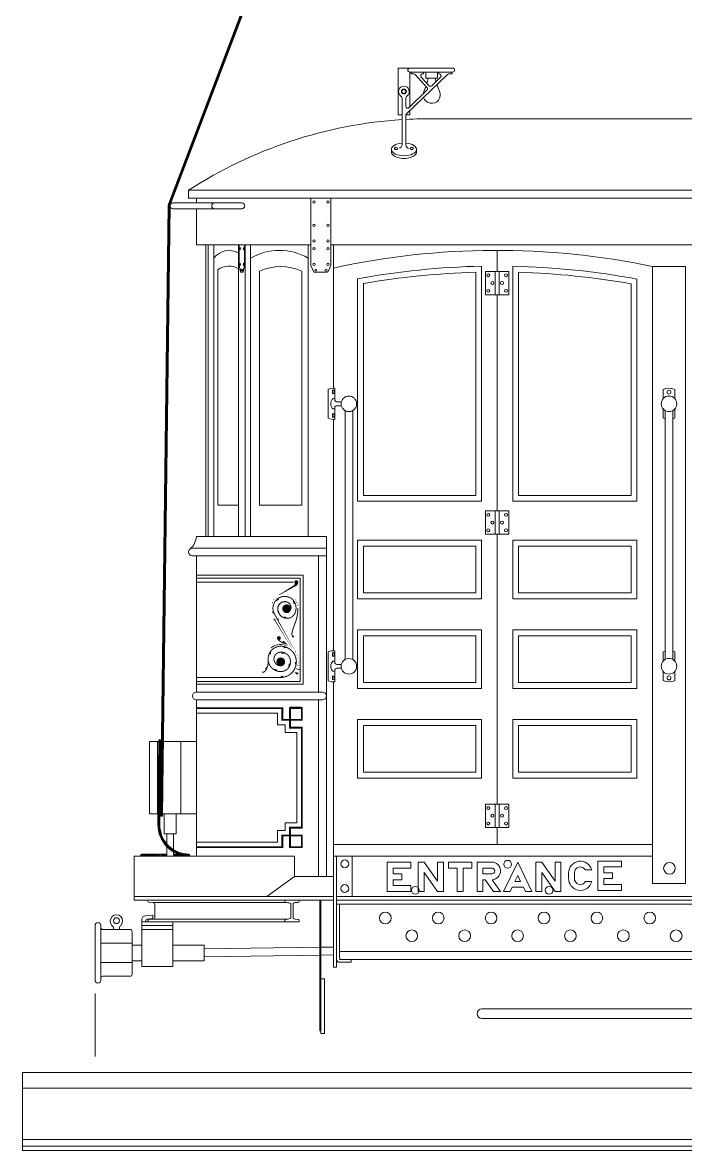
# Model space of a CAD drawing. Header units: inches. Extents: x 0 to 22, y 0 to 17.
# Drawn here: x 5.083 to 6.852, y 3.971 to 6.979 of the extents above; entities that cross this region are included whole.
import ezdxf

# ---------------------------------------------------------------- set-up
doc = ezdxf.new("R2010")
doc.units = ezdxf.units.IN
doc.header["$LTSCALE"] = 100
doc.header["$MEASUREMENT"] = 0
doc.linetypes.add('ACAD_ISO03W100', pattern=[30, 12, -18])
for name, color, linetype, lineweight in [('CAREND0', 7, 'Continuous', 0), ('CARENDBUMPER', 7, 'Continuous', 0), ('DRAWBAR', 7, 'Continuous', 0), ('FENDER', 7, 'Continuous', 0), ('FENDERELEASE', 7, 'Continuous', 0), ('HANDRAIL', 7, 'Continuous', 0), ('HEADLIGHT', 7, 'Continuous', 0), ('LETTERING', 7, 'Continuous', 0), ('RAIL', 7, 'Continuous', 0), ('REARDOOR', 7, 'Continuous', 0), ('REARDOORSTEP', 7, 'Continuous', 0), ('ROOFSIGN', 7, 'Continuous', 0), ('ROPEGUARD', 7, 'Continuous', 0), ('SCALE', 7, 'Continuous', 0), ('SCROLL', 7, 'Continuous', 0), ('STRIPING', 7, 'Continuous', 0), ('TROLLEYPOLEROPE', 7, 'Continuous', 0), ('VESTIBULEDECK', 7, 'Continuous', 0), ('VESTIBULEFACIA', 7, 'Continuous', 0), ('VESTIBULEFRAME', 7, 'Continuous', 0), ('VESTIBULEROOF', 7, 'Continuous', 0)]:
    doc.layers.add(name, color=color, linetype=linetype, lineweight=lineweight)

msp = doc.modelspace()

# ---------------------------------------------------------------- linework, layer by layer
at = {"layer": 'CAREND0', "color": 7, "linetype": 'Continuous'}
for p, q in [((5.85292, 6.5111), (5.85292, 6.33126)), ((5.90614, 6.5111), (5.90614, 6.33133)), ((5.57239, 6.3863), (5.57239, 5.60877)), ((5.57847, 6.3863), (5.57847, 5.60877)), ((5.59393, 6.3863), (5.59393, 5.60877)), ((5.65985, 6.3863), (5.65985, 5.60877)), ((5.66128, 6.38634), (5.66128, 6.33131)), ((5.67593, 6.38634), (5.67593, 6.33133)), ((5.67742, 6.3863), (5.67742, 5.60877)), ((5.69183, 6.3863), (5.69183, 5.60877)), ((5.8456, 6.3863), (5.8456, 5.60877)), ((5.9134, 6.00405), (5.9134, 6.3863)), ((5.60467, 6.31982), (5.60467, 5.69197)), ((5.66128, 6.33131), (5.66499, 6.31349)), ((5.67593, 6.33133), (5.67222, 6.31349)), ((5.85292, 6.33126), (5.86079, 6.31339)), ((5.90614, 6.33133), (5.89842, 6.31339)), ((5.67222, 6.31349), (5.66499, 6.31349)), ((5.71551, 6.3158), (5.71551, 5.69197)), ((5.82872, 6.31582), (5.82872, 5.69197)), ((5.89596, 6.31349), (5.86072, 6.31349)), ((5.9134, 5.30375), (5.9134, 5.9207)), ((5.65985, 5.69197), (5.60467, 5.69197)), ((5.82872, 5.69197), (5.71551, 5.69197)), ((5.894, 5.60877), (5.5471, 5.60877)), ((5.894, 4.7018), (5.894, 5.60877)), ((5.894, 5.57757), (5.5367, 5.57757)), ((5.894, 5.55677), (5.5367, 5.55677)), ((5.5471, 5.19337), (5.5471, 5.55677)), ((5.8732, 5.19337), (5.8732, 5.55677)), ((5.9134, 4.7872), (5.9134, 5.2204)), ((5.8836, 5.19337), (5.5471, 5.19337)), ((5.8836, 5.17257), (5.5471, 5.17257)), ((5.5471, 4.7559), (5.5471, 5.17257)), ((5.8732, 4.7018), (5.8732, 5.17257)), ((5.8094, 4.70179), (5.8094, 4.7559))]:
    msp.add_line(p, q, dxfattribs=at)
at = {"layer": 'CAREND0'}
for p, q in [((5.45362, 4.7559), (5.40107, 4.7559)), ((5.9134, 4.7018), (5.8094, 4.7018))]:
    msp.add_line(p, q, dxfattribs=at)
at = {"layer": 'CAREND0', "color": 7, "linetype": 'Continuous'}
for centre in [(5.86079, 6.50074), (5.89842, 6.50074), (5.86079, 6.43834), (5.89842, 6.43834), (5.86079, 6.39674), (5.86079, 6.37594), (5.89842, 6.39674), (5.89842, 6.37594), (5.86079, 6.33434), (5.86599, 6.31874), (5.89322, 6.31874), (5.89842, 6.33434)]:
    msp.add_circle(centre, 0.003, dxfattribs=at)
for centre, radius, start, end in [((5.6344, 6.32129), 0.04994, 59.35137, 144.03178), ((5.7688, 6.21985), 0.15182, 59.71041, 120.46773), ((5.6344, 6.27969), 0.04994, 59.35137, 126.53046), ((5.77215, 6.19276), 0.13545, 65.31167, 114.71565), ((5.5367, 5.56717), 0.0104, 90, 270), ((5.5471, 5.18297), 0.0104, 90, 270), ((5.8836, 5.18297), 0.0104, -90, 90)]:
    msp.add_arc(centre, radius, start, end, dxfattribs=at)
at = {"layer": 'CAREND0', "linetype": 'Continuous'}
msp.add_arc((5.50217, 5.6104), 0.04495, -50.63654, -2.03406, dxfattribs=at)
at = {"layer": 'CAREND0', "color": 7, "linetype": 'Continuous'}
for centre in [(5.66341, 6.37586), (5.67355, 6.37586), (5.66341, 6.33426), (5.66615, 6.31881), (5.67085, 6.31881), (5.67355, 6.33426)]:
    msp.add_ellipse(centre, major_axis=(0, -0.00311), ratio=0.4623873, dxfattribs=at)
at = {"layer": 'CARENDBUMPER', "color": 7, "linetype": 'Continuous'}
for p, q in [((5.3807, 4.64846), (5.3807, 4.7559)), ((5.8094, 4.70179), (5.8094, 4.7559))]:
    msp.add_line(p, q, dxfattribs=at)
at = {"layer": 'CARENDBUMPER'}
for p, q in [((5.8094, 4.7559), (5.3807, 4.7559)), ((5.73475, 4.64846), (5.3807, 4.64846))]:
    msp.add_line(p, q, dxfattribs=at)
at = {"layer": 'CARENDBUMPER', "linetype": 'Continuous'}
msp.add_line((5.8094, 4.70179), (5.73475, 4.64846), dxfattribs=at)
at = {"layer": 'DRAWBAR', "color": 7, "linetype": 'Continuous'}
for p, q in [((5.41698, 4.63806), (5.41698, 4.6374)), ((5.78352, 4.63813), (5.78352, 4.63482)), ((5.82137, 4.63813), (5.82137, 4.63482)), ((5.4366, 4.6264), (5.4366, 4.59256)), ((5.79912, 4.62902), (5.79912, 4.59028)), ((5.80577, 4.62902), (5.80577, 4.59028)), ((5.4015, 4.58639), (5.4015, 4.46126)), ((5.4119, 4.58282), (5.4119, 4.58086)), ((5.41698, 4.58156), (5.41698, 4.58086)), ((5.43072, 4.59804), (5.4313, 4.58895)), ((5.78872, 4.58768), (5.43321, 4.58768)), ((5.4847, 4.58086), (5.4847, 4.46126)), ((5.78352, 4.58448), (5.78352, 4.58086)), ((5.78612, 4.58708), (5.78872, 4.58768)), ((5.81877, 4.58708), (5.81097, 4.58768)), ((5.82137, 4.58448), (5.82137, 4.58086)), ((5.2767, 4.57046), (5.2767, 4.42486)), ((5.2923, 4.57046), (5.2923, 4.56526)), ((5.2923, 4.56526), (5.2923, 4.43006)), ((5.3261, 4.56267), (5.3261, 4.56006)), ((5.3417, 4.56279), (5.3417, 4.56006)), ((5.3755, 4.55486), (5.3755, 4.44046)), ((5.5679, 4.51846), (5.5679, 4.47686)), ((5.2923, 4.43006), (5.2923, 4.42486))]:
    msp.add_line(p, q, dxfattribs=at)
at = {"layer": 'DRAWBAR'}
for p, q in [((5.4314, 4.6316), (5.42218, 4.6322)), ((5.78872, 4.63162), (5.43106, 4.63162)), ((5.78612, 4.63222), (5.78872, 4.63162)), ((5.81877, 4.63222), (5.81097, 4.63162)), ((5.82137, 4.58086), (5.4015, 4.58086)), ((5.43072, 4.59804), (5.41123, 4.59677)), ((5.43138, 4.58896), (5.41676, 4.58801)), ((5.4314, 4.58736), (5.42218, 4.58676)), ((5.3703, 4.56006), (5.2975, 4.56006)), ((5.4847, 4.57046), (5.4015, 4.57046)), ((5.4847, 4.56006), (5.4015, 4.56006)), ((5.3755, 4.52366), (5.2923, 4.52366)), ((5.4015, 4.51846), (5.3755, 4.51846)), ((5.5679, 4.51846), (5.4847, 4.51846)), ((5.912, 4.51326), (5.87886, 4.51277)), ((5.87626, 4.51273), (5.5679, 4.50806)), ((5.87626, 4.49193), (5.5679, 4.48726)), ((5.912, 4.49246), (5.87886, 4.49197)), ((5.3755, 4.47166), (5.2923, 4.47166)), ((5.4015, 4.47686), (5.3755, 4.47686)), ((5.4847, 4.46126), (5.4015, 4.46126)), ((5.5679, 4.47686), (5.4847, 4.47686)), ((5.3703, 4.43526), (5.2975, 4.43526))]:
    msp.add_line(p, q, dxfattribs=at)
at = {"layer": 'DRAWBAR', "color": 7, "linetype": 'Continuous'}
msp.add_circle((5.33382, 4.58353), 0.0078, dxfattribs=at)
for centre, radius, start, end in [((5.42218, 4.6374), 0.0052, 180, 270), ((5.78612, 4.63482), 0.0026, 180, 270), ((5.81877, 4.63482), 0.0026, -90, 0), ((5.4314, 4.6264), 0.0052, 0, 90), ((5.78943, 4.61239), 0.01924, 59.7915, 92.13601), ((5.81068, 4.6257), 0.00593, 87.20509, 145.92501), ((5.2845, 4.57046), 0.0078, 0, 180), ((5.33384, 4.58254), 0.01659, -43.68878, 224.02906), ((5.4119, 4.58639), 0.0104, 93.72166, 180), ((5.4171, 4.58282), 0.0052, 93.72166, 180), ((5.42218, 4.58156), 0.0052, 90, 180), ((5.4314, 4.59256), 0.0052, -90, 0), ((5.78612, 4.58448), 0.0026, 90, 180), ((5.78943, 4.60692), 0.01924, -92.13601, -59.7915), ((5.81068, 4.59361), 0.00593, -145.92501, -87.20509), ((5.81877, 4.58448), 0.0026, 0, 90), ((5.2975, 4.56526), 0.0052, 180, 270), ((5.3157, 4.56267), 0.0104, 0, 53.34719), ((5.3521, 4.56279), 0.0104, 127.0876, 180), ((5.3703, 4.55486), 0.0052, 0, 90), ((5.2845, 4.42486), 0.0078, 180, 360), ((5.2975, 4.43006), 0.0052, 90, 180), ((5.3703, 4.44046), 0.0052, -90, 0)]:
    msp.add_arc(centre, radius, start, end, dxfattribs=at)
at = {"layer": 'FENDER'}
for p, q in [((7.31427, 4.3487), (6.3093, 4.3487)), ((7.0206, 4.3487), (6.3093, 4.3487)), ((7.0258, 4.3227), (6.3093, 4.3227))]:
    msp.add_line(p, q, dxfattribs=at)
msp.add_arc((6.3093, 4.3357), 0.013, 90, 270, dxfattribs=at)
at = {"layer": 'FENDERELEASE', "color": 7, "linetype": 'Continuous'}
for p, q in [((5.87626, 4.29003), (5.87626, 4.63806)), ((5.87886, 4.28265), (5.87886, 4.63806)), ((5.87886, 4.42182), (5.87886, 4.42481)), ((5.88926, 4.28265), (5.88926, 4.42825)), ((5.87886, 4.29003), (5.87626, 4.29003))]:
    msp.add_line(p, q, dxfattribs=at)
at = {"layer": 'FENDERELEASE'}
for p, q in [((5.88926, 4.42825), (5.87886, 4.42825)), ((5.88926, 4.28265), (5.87886, 4.28265))]:
    msp.add_line(p, q, dxfattribs=at)
at = {"layer": 'HANDRAIL', "color": 7, "linetype": 'Continuous'}
for p, q in [((5.89849, 6.00106), (5.89849, 5.92369)), ((5.91663, 6.00397), (5.91663, 5.97278)), ((6.7928, 5.97595), (6.7928, 6.00083)), ((6.824, 5.97618), (6.824, 6.00091)), ((5.91663, 5.95198), (5.91663, 5.92078)), ((5.9438, 5.28007), (5.9438, 5.94423)), ((5.9646, 5.27995), (5.9646, 5.94435)), ((6.7928, 5.92378), (6.7928, 5.94867)), ((6.798, 5.28046), (6.798, 5.94435)), ((6.8188, 5.28018), (6.8188, 5.94423)), ((6.824, 5.9237), (6.824, 5.94843)), ((5.89849, 5.30076), (5.89849, 5.22339)), ((5.91663, 5.30367), (5.91663, 5.27248)), ((6.7928, 5.30085), (6.7928, 5.27597)), ((6.824, 5.30093), (6.824, 5.2762)), ((5.91663, 5.25168), (5.91663, 5.22048)), ((6.7928, 5.24869), (6.7928, 5.22381)), ((6.824, 5.24845), (6.824, 5.22372))]:
    msp.add_line(p, q, dxfattribs=at)
at = {"layer": 'HANDRAIL', "linetype": 'Continuous'}
for p, q in [((5.93398, 5.96758), (5.92183, 5.96758)), ((5.93394, 5.95718), (5.92183, 5.95718)), ((5.93398, 5.26728), (5.92183, 5.26728)), ((5.93394, 5.25688), (5.92183, 5.25688))]:
    msp.add_line(p, q, dxfattribs=at)
for centre, radius in [((6.80843, 5.99347), 0.0052), ((5.9541, 5.96229), 0.0208), ((6.8085, 5.96231), 0.0208), ((5.9541, 5.26199), 0.0208), ((6.8085, 5.26233), 0.0208), ((6.80843, 5.23117), 0.0052)]:
    msp.add_circle(centre, radius, dxfattribs=at)
for centre, radius, start, end in [((5.91399, 5.96246), 0.0416, 86.3506, 111.87146), ((6.8085, 5.96231), 0.0416, 68.12854, 112.17733), ((5.92183, 5.97278), 0.0052, 180, 270), ((5.92183, 5.95198), 0.0052, 90, 180), ((5.91399, 5.96229), 0.0416, -111.87146, -86.3506), ((6.8085, 5.96231), 0.0416, -112.17733, -104.62398), ((6.8085, 5.96231), 0.0416, -75.66886, -68.12854), ((5.91399, 5.26216), 0.0416, 86.3506, 111.87146), ((6.8085, 5.26233), 0.0416, 104.62398, 112.17733), ((6.8085, 5.26233), 0.0416, 68.12854, 75.66886), ((5.92183, 5.27248), 0.0052, 180, 270), ((5.92183, 5.25168), 0.0052, 90, 180), ((5.91399, 5.26199), 0.0416, -111.87146, -86.3506), ((6.8085, 5.26233), 0.0416, -112.17733, -68.12854)]:
    msp.add_arc(centre, radius, start, end, dxfattribs=at)
for centre in [(5.91262, 5.99409), (5.91262, 5.93126), (5.91262, 5.29379), (5.91262, 5.23096)]:
    msp.add_ellipse(centre, major_axis=(0, -0.00534), ratio=0.4819255, dxfattribs=at)
for centre in [(5.91399, 5.96246), (5.91399, 5.26216)]:
    msp.add_ellipse(centre, major_axis=(0, -0.01391), ratio=0.5893481, start_param=2.8127122, end_param=6.6120657, dxfattribs=at)
at = {"layer": 'HEADLIGHT', "color": 7, "linetype": 'Continuous'}
for p, q in [((5.4223, 4.86819), (5.4223, 5.06139)), ((5.44727, 5.06139), (5.4223, 5.06139)), ((5.4431, 4.86819), (5.4431, 5.06139)), ((5.45417, 5.06139), (5.45247, 5.06139)), ((5.5471, 5.06139), (5.45937, 5.06139)), ((5.5055, 4.86819), (5.5055, 5.06139)), ((5.44491, 4.86819), (5.4223, 4.86819)), ((5.45181, 4.86819), (5.45011, 4.86819)), ((5.5471, 4.86819), (5.45701, 4.86819)), ((5.46157, 4.86819), (5.46157, 4.8152)), ((5.49277, 4.86819), (5.49277, 4.8152)), ((5.49277, 4.8152), (5.46157, 4.8152)), ((5.46817, 4.8152), (5.46817, 4.78877)), ((5.48617, 4.8152), (5.48617, 4.77311)), ((5.46817, 4.78104), (5.46817, 4.75589)), ((5.48617, 4.76704), (5.48617, 4.75589))]:
    msp.add_line(p, q, dxfattribs=at)
at = {"layer": 'LETTERING', "linetype": 'Continuous'}
for p, q in [((6.05673, 4.73965), (6.05673, 4.66165)), ((6.07233, 4.72405), (6.07233, 4.70845)), ((6.11913, 4.73965), (6.11913, 4.72405)), ((6.13949, 4.73965), (6.13949, 4.66165)), ((6.15509, 4.73965), (6.19068, 4.68882)), ((6.19068, 4.73965), (6.19068, 4.68882)), ((6.20628, 4.73965), (6.20628, 4.66165)), ((6.22045, 4.73965), (6.22045, 4.72405)), ((6.24343, 4.72405), (6.24343, 4.66165)), ((6.25903, 4.72405), (6.25903, 4.66165)), ((6.28205, 4.73965), (6.28205, 4.72405)), ((6.29646, 4.73965), (6.29646, 4.66165)), ((6.31206, 4.72405), (6.31206, 4.70845)), ((6.40478, 4.73967), (6.36702, 4.66165)), ((6.40478, 4.73967), (6.44256, 4.66165)), ((6.45317, 4.73965), (6.45317, 4.66165)), ((6.46877, 4.73965), (6.50436, 4.68882)), ((6.50436, 4.73965), (6.50436, 4.68882)), ((6.51996, 4.73965), (6.51996, 4.66165)), ((6.61893, 4.74244), (6.61893, 4.66444)), ((6.63453, 4.72684), (6.63453, 4.71124)), ((6.68133, 4.74244), (6.68133, 4.72684)), ((6.09573, 4.70845), (6.09573, 4.69285)), ((6.15509, 4.71246), (6.19066, 4.66165)), ((6.15509, 4.71246), (6.15509, 4.66165)), ((6.40478, 4.70387), (6.39723, 4.68827)), ((6.40478, 4.70386), (6.41234, 4.68827)), ((6.46877, 4.71246), (6.50434, 4.66165)), ((6.46877, 4.71246), (6.46877, 4.66165)), ((6.54047, 4.711), (6.5405, 4.69718)), ((6.55607, 4.71103), (6.5561, 4.69683)), ((6.63453, 4.69564), (6.63453, 4.68004)), ((6.65793, 4.71124), (6.65793, 4.69564)), ((6.07233, 4.69285), (6.07233, 4.67725)), ((6.11913, 4.67725), (6.11913, 4.66165)), ((6.31206, 4.69285), (6.31206, 4.66165)), ((6.31796, 4.69285), (6.33981, 4.66165)), ((6.33697, 4.6929), (6.35885, 4.66165)), ((6.38968, 4.67267), (6.38435, 4.66165)), ((6.41989, 4.67267), (6.42523, 4.66165)), ((6.68133, 4.68004), (6.68133, 4.66444))]:
    msp.add_line(p, q, dxfattribs=at)
at = {"layer": 'LETTERING'}
for p, q in [((6.05673, 4.73965), (6.11913, 4.73965)), ((6.07233, 4.72405), (6.11913, 4.72405)), ((6.13949, 4.73965), (6.15509, 4.73965)), ((6.13949, 4.73965), (6.15509, 4.73965)), ((6.19068, 4.73965), (6.20628, 4.73965)), ((6.22045, 4.73965), (6.28205, 4.73965)), ((6.22045, 4.72405), (6.24343, 4.72405)), ((6.25903, 4.72405), (6.28205, 4.72405)), ((6.29646, 4.73965), (6.33546, 4.73965)), ((6.31206, 4.72405), (6.33546, 4.72405)), ((6.45317, 4.73965), (6.46877, 4.73965)), ((6.45317, 4.73965), (6.46877, 4.73965)), ((6.50436, 4.73965), (6.51996, 4.73965)), ((6.61893, 4.74244), (6.68133, 4.74244)), ((6.63453, 4.72684), (6.68133, 4.72684)), ((6.07233, 4.70845), (6.09573, 4.70845)), ((6.31206, 4.70845), (6.33546, 4.70845)), ((6.58556, 4.71904), (6.60231, 4.71904)), ((6.63453, 4.71124), (6.65793, 4.71124)), ((6.63453, 4.69564), (6.65793, 4.69564)), ((6.07233, 4.69285), (6.09573, 4.69285)), ((6.07233, 4.67725), (6.11913, 4.67725)), ((6.31206, 4.69285), (6.31796, 4.69285)), ((6.38968, 4.67267), (6.41989, 4.67267)), ((6.39723, 4.68827), (6.41234, 4.68827)), ((6.58556, 4.68787), (6.60231, 4.68787)), ((6.61893, 4.66444), (6.68133, 4.66444)), ((6.63453, 4.68004), (6.68133, 4.68004)), ((6.05673, 4.66165), (6.11913, 4.66165)), ((6.13949, 4.66165), (6.15515, 4.66165)), ((6.19066, 4.66165), (6.20628, 4.66165)), ((6.24343, 4.66165), (6.25903, 4.66165)), ((6.29646, 4.66165), (6.31206, 4.66165)), ((6.33981, 4.66165), (6.35886, 4.66165)), ((6.36702, 4.66165), (6.38435, 4.66165)), ((6.42523, 4.66165), (6.44256, 4.66165)), ((6.45317, 4.66165), (6.46883, 4.66165)), ((6.50434, 4.66165), (6.51996, 4.66165))]:
    msp.add_line(p, q, dxfattribs=at)
for radius, start in [(0.0234, -86.28523), (0.0078, -90)]:
    msp.add_arc((6.33546, 4.71625), radius, start, 90, dxfattribs=at)
at = {"layer": 'LETTERING', "linetype": 'Continuous'}
for centre, radius, start, end in [((6.57192, 4.71099), 0.03144, 14.83841, 179.9826), ((6.57192, 4.71099), 0.01584, 30.54735, 179.9826), ((6.57192, 4.69592), 0.03144, 177.6988, 345.16141), ((6.57192, 4.69592), 0.01584, 176.71423, 329.45236)]:
    msp.add_arc(centre, radius, start, end, dxfattribs=at)
at = {"layer": 'RAIL'}
for p, q in [((5.08323, 4.1787), (16.91677, 4.17866)), ((5.08323, 4.1371), (16.91677, 4.13706)), ((5.08323, 4), (16.91677, 3.99996)), ((5.08323, 3.9818), (16.91677, 3.98176)), ((5.08323, 3.9707), (16.91677, 3.97066))]:
    msp.add_line(p, q, dxfattribs=at)
at = {"layer": 'RAIL', "color": 7, "linetype": 'ACAD_ISO03W100'}
msp.add_line((5.08323, 4.1787), (5.08323, 3.97066), dxfattribs=at)
at = {"layer": 'REARDOOR', "color": 7, "linetype": 'Continuous'}
for p, q in [((6.3499, 6.31564), (6.3499, 6.37163)), ((5.9134, 6.00405), (5.9134, 6.32444)), ((6.3084, 5.70235), (6.3084, 6.32954)), ((6.3915, 5.70235), (6.3915, 6.32946)), ((6.7643, 4.68236), (6.7643, 6.32852)), ((6.7643, 6.32852), (6.8524, 6.32852)), ((6.8524, 4.68236), (6.8524, 6.32852)), ((5.9772, 5.70235), (5.9772, 6.29574)), ((6.2928, 5.71795), (6.2928, 6.31346)), ((6.3187, 6.31564), (6.3811, 6.31564)), ((6.3187, 6.31564), (6.3187, 6.25324)), ((6.3447, 6.31564), (6.3447, 6.25324)), ((6.3551, 6.31564), (6.3551, 6.25324)), ((6.3811, 6.31564), (6.3811, 6.25324)), ((6.4071, 5.71795), (6.4071, 6.31336)), ((6.7227, 5.70235), (6.7227, 6.29513)), ((5.9928, 5.71795), (5.9928, 6.28301)), ((6.7071, 5.71795), (6.7071, 6.28243)), ((6.3187, 6.25324), (6.3811, 6.25324)), ((6.3499, 5.67667), (6.3499, 6.25324)), ((5.9134, 5.30375), (5.9134, 5.9207)), ((6.3187, 5.67667), (6.3811, 5.67667)), ((6.3187, 5.67667), (6.3187, 5.61427)), ((6.3447, 5.67667), (6.3447, 5.61427)), ((6.3551, 5.67667), (6.3551, 5.61427)), ((6.3811, 5.67667), (6.3811, 5.61427)), ((5.9772, 5.44235), (5.9772, 5.59835)), ((6.3084, 5.44235), (6.3084, 5.59835)), ((6.3187, 5.61427), (6.3811, 5.61427)), ((6.3499, 4.89446), (6.3499, 5.61427)), ((6.3915, 5.44235), (6.3915, 5.59835)), ((6.7227, 5.44235), (6.7227, 5.59835)), ((5.9928, 5.45795), (5.9928, 5.58275)), ((6.2928, 5.45795), (6.2928, 5.58275)), ((6.4071, 5.45795), (6.4071, 5.58275)), ((6.7071, 5.45795), (6.7071, 5.58275)), ((5.9772, 5.20315), (5.9772, 5.35915)), ((6.3084, 5.20315), (6.3084, 5.35915)), ((6.3915, 5.20315), (6.3915, 5.35915)), ((6.7227, 5.20315), (6.7227, 5.35915)), ((5.9928, 5.21875), (5.9928, 5.34355)), ((6.2928, 5.21875), (6.2928, 5.34355)), ((6.4071, 5.21875), (6.4071, 5.34355)), ((6.7071, 5.21875), (6.7071, 5.34355)), ((5.9134, 4.7872), (5.9134, 5.2204)), ((5.9772, 4.96395), (5.9772, 5.11995)), ((6.3084, 4.96395), (6.3084, 5.11995)), ((6.3915, 4.96395), (6.3915, 5.11995)), ((6.7227, 4.96395), (6.7227, 5.11995)), ((5.9928, 4.97955), (5.9928, 5.10435)), ((6.2928, 4.97955), (6.2928, 5.10435)), ((6.4071, 4.97955), (6.4071, 5.10435)), ((6.7071, 4.97955), (6.7071, 5.10435)), ((6.3187, 4.89446), (6.3187, 4.83206)), ((6.3187, 4.89446), (6.3811, 4.89446)), ((6.3447, 4.89446), (6.3447, 4.83206)), ((6.3551, 4.89446), (6.3551, 4.83206)), ((6.3811, 4.89446), (6.3811, 4.83206)), ((6.3187, 4.83206), (6.3811, 4.83206)), ((6.3499, 4.7872), (6.3499, 4.83206))]:
    msp.add_line(p, q, dxfattribs=at)
at = {"layer": 'REARDOOR'}
for p, q in [((6.2928, 5.71795), (5.9928, 5.71795)), ((6.7071, 5.71795), (6.4071, 5.71795)), ((6.3084, 5.70235), (5.9772, 5.70235)), ((6.7227, 5.70235), (6.3915, 5.70235)), ((6.3084, 5.59835), (5.9772, 5.59835)), ((6.7227, 5.59835), (6.3915, 5.59835)), ((6.2928, 5.58275), (5.9928, 5.58275)), ((6.7071, 5.58275), (6.4071, 5.58275)), ((6.2928, 5.45795), (5.9928, 5.45795)), ((6.7071, 5.45795), (6.4071, 5.45795)), ((6.3084, 5.44235), (5.9772, 5.44235)), ((6.7227, 5.44235), (6.3915, 5.44235)), ((6.3084, 5.35915), (5.9772, 5.35915)), ((6.7227, 5.35915), (6.3915, 5.35915)), ((6.2928, 5.34355), (5.9928, 5.34355)), ((6.7071, 5.34355), (6.4071, 5.34355)), ((6.2928, 5.21875), (5.9928, 5.21875)), ((6.7071, 5.21875), (6.4071, 5.21875)), ((6.3084, 5.20315), (5.9772, 5.20315)), ((6.7227, 5.20315), (6.3915, 5.20315)), ((6.3084, 5.11995), (5.9772, 5.11995)), ((6.7227, 5.11995), (6.3915, 5.11995)), ((6.2928, 5.10435), (5.9928, 5.10435)), ((6.7071, 5.10435), (6.4071, 5.10435)), ((6.2928, 4.97955), (5.9928, 4.97955)), ((6.7071, 4.97955), (6.4071, 4.97955)), ((6.3084, 4.96395), (5.9772, 4.96395)), ((6.7227, 4.96395), (6.3915, 4.96395)), ((6.7643, 4.7872), (5.9134, 4.7872)), ((6.8524, 4.68236), (6.7643, 4.68236))]:
    msp.add_line(p, q, dxfattribs=at)
at = {"layer": 'REARDOOR', "color": 7, "linetype": 'Continuous'}
for centre in [(6.32623, 6.30513), (6.33717, 6.28457), (6.36286, 6.28457), (6.37355, 6.30513), (6.32623, 6.26375), (6.37355, 6.26375), (6.32623, 5.66616), (6.37355, 5.66616), (6.32623, 5.62477), (6.33717, 5.64559), (6.36286, 5.64559), (6.37355, 5.62477), (6.32623, 4.88395), (6.37355, 4.88395), (6.32623, 4.84256), (6.33717, 4.86338), (6.36286, 4.86338), (6.37355, 4.84256)]:
    msp.add_circle(centre, 0.0039, dxfattribs=at)
at = {"layer": 'REARDOOR', "linetype": 'Continuous'}
msp.add_circle((6.80975, 4.72322), 0.0156, dxfattribs=at)
at = {"layer": 'REARDOOR', "color": 7, "linetype": 'Continuous'}
for centre, radius, start, end in [((6.34835, 4.34385), 2.02778, 78.16312, 102.38588), ((6.35386, 4.24447), 2.08556, 91.24909, 100.405), ((6.34279, 4.24466), 2.08537, 79.5033, 88.66157), ((6.35687, 4.18932), 2.12511, 91.72776, 99.86455), ((6.33973, 4.18954), 2.12489, 80.0443, 88.18325)]:
    msp.add_arc(centre, radius, start, end, dxfattribs=at)
at = {"layer": 'REARDOORSTEP', "color": 7, "linetype": 'Continuous'}
for p, q in [((5.9134, 4.45955), (5.9134, 4.756)), ((5.9212, 4.45955), (5.9212, 4.7559)), ((5.9628, 4.64846), (5.9628, 4.756)), ((5.929, 4.48425), (5.929, 4.62766)), ((5.9602, 4.47255), (5.9602, 4.48035))]:
    msp.add_line(p, q, dxfattribs=at)
at = {"layer": 'REARDOORSTEP'}
for p, q in [((5.9628, 4.756), (5.9134, 4.756)), ((7.4322, 4.62766), (5.9212, 4.62766)), ((7.4244, 4.50115), (5.929, 4.50115)), ((5.9212, 4.45955), (5.9134, 4.45955)), ((7.4205, 4.48035), (5.929, 4.48035)), ((5.9602, 4.47255), (5.929, 4.47255))]:
    msp.add_line(p, q, dxfattribs=at)
at = {"layer": 'REARDOORSTEP', "linetype": 'Continuous'}
for centre, radius in [((5.94324, 4.73509), 0.0104), ((5.94324, 4.66929), 0.0104), ((6.05155, 4.59066), 0.0156), ((6.19267, 4.59066), 0.0156), ((6.33379, 4.59066), 0.0156), ((6.47491, 4.59066), 0.0156), ((6.61603, 4.59066), 0.0156), ((6.75707, 4.59066), 0.0156), ((6.12211, 4.54326), 0.0156), ((6.26323, 4.54326), 0.0156), ((6.40435, 4.54326), 0.0156), ((6.54547, 4.54326), 0.0156), ((6.68651, 4.54326), 0.0156), ((6.82763, 4.54326), 0.0156)]:
    msp.add_circle(centre, radius, dxfattribs=at)
at = {"layer": 'REARDOORSTEP', "color": 7, "linetype": 'Continuous'}
for centre, radius in [((5.9329, 4.48425), 0.0039), ((5.929, 4.48035), 0.0078)]:
    msp.add_arc(centre, radius, 180, 270, dxfattribs=at)
at = {"layer": 'ROOFSIGN', "linetype": 'Continuous'}
for p, q in [((6.08546, 6.85769), (6.08546, 6.73289)), ((6.11666, 6.84729), (6.11666, 6.7542)), ((6.12047, 6.84729), (6.12047, 6.84209)), ((6.15328, 6.84729), (6.15328, 6.84209)), ((6.15962, 6.84729), (6.15962, 6.83057)), ((6.1646, 6.83057), (6.1646, 6.82687)), ((6.18562, 6.83057), (6.18562, 6.82687)), ((6.19082, 6.84729), (6.19082, 6.83057)), ((6.19465, 6.84729), (6.19465, 6.84209)), ((6.22937, 6.84729), (6.22937, 6.84209)), ((6.15945, 6.80916), (6.15434, 6.79525)), ((6.16332, 6.81969), (6.16237, 6.81711)), ((6.18907, 6.81376), (6.19563, 6.79592)), ((6.09606, 6.77612), (6.09606, 6.65408)), ((6.10606, 6.7762), (6.10606, 6.75588)), ((6.10606, 6.77345), (6.10606, 6.75588)), ((6.11666, 6.74373), (6.11666, 6.73289)), ((6.10606, 6.73185), (6.10606, 6.65362))]:
    msp.add_line(p, q, dxfattribs=at)
at = {"layer": 'ROOFSIGN'}
for p, q in [((6.08546, 6.85769), (6.11666, 6.85769)), ((6.1076, 6.73545), (6.2171, 6.8407)), ((6.11666, 6.85769), (6.23106, 6.85769)), ((6.11666, 6.84729), (6.23106, 6.84729)), ((6.12047, 6.84209), (6.12733, 6.84209)), ((6.16274, 6.80554), (6.13103, 6.84046)), ((6.16796, 6.81099), (6.14721, 6.83372)), ((6.15091, 6.84209), (6.15328, 6.84209)), ((6.15962, 6.83057), (6.19082, 6.83057)), ((6.17513, 6.81076), (6.19868, 6.8335)), ((6.19465, 6.84209), (6.19521, 6.84209)), ((6.22056, 6.84209), (6.22937, 6.84209)), ((6.11453, 6.75228), (6.16251, 6.79858)), ((6.08546, 6.73289), (6.09606, 6.73289)), ((6.10617, 6.73289), (6.11666, 6.73289))]:
    msp.add_line(p, q, dxfattribs=at)
at = {"layer": 'ROOFSIGN', "color": 7, "linetype": 'Continuous'}
for p, q in [((6.06771, 6.64188), (6.06771, 6.63348)), ((6.13484, 6.64129), (6.13484, 6.63359))]:
    msp.add_line(p, q, dxfattribs=at)
at = {"layer": 'ROOFSIGN', "linetype": 'Continuous'}
for centre, radius in [((6.10101, 6.79528), 0.0065), ((6.10107, 6.79531), 0.0052)]:
    msp.add_circle(centre, radius, dxfattribs=at)
at = {"layer": 'ROOFSIGN'}
for centre, radius, start, end in [((6.11666, 6.85249), 0.0052, 90, 270), ((6.12733, 6.83709), 0.005, 42.24497, 90), ((6.15091, 6.83709), 0.005, 90, 222.38431), ((6.19521, 6.83709), 0.005, -46.01623, 90), ((6.22056, 6.83709), 0.005, 90, 133.86508), ((6.23106, 6.85249), 0.0052, -90, 90), ((6.15904, 6.80218), 0.005, -46.01623, 42.24497), ((6.17166, 6.81436), 0.005, -137.61569, -46.01623)]:
    msp.add_arc(centre, radius, start, end, dxfattribs=at)
at = {"layer": 'ROOFSIGN', "linetype": 'Continuous'}
for centre, radius, start, end in [((6.10101, 6.79528), 0.0143, -51.73326, 232.03031), ((6.1438, 6.82687), 0.0208, -20.18674, 0), ((6.20642, 6.82687), 0.0208, 180, 194.80977), ((6.08606, 6.77612), 0.01, 0, 52.03031), ((6.11606, 6.7762), 0.01, 128.26674, 180), ((6.17513, 6.7864), 0.0226, 156.94639, 173.12185), ((6.17513, 6.7864), 0.0226, -162.58197, 24.90043), ((6.11106, 6.75588), 0.005, 180, 313.98377), ((6.11106, 6.73185), 0.005, 133.86508, 180), ((6.08606, 6.65378), 0.01, -82.96756, 0), ((6.11606, 6.65351), 0.01, 180, 262.96756)]:
    msp.add_arc(centre, radius, start, end, dxfattribs=at)
at = {"layer": 'ROOFSIGN', "color": 7, "linetype": 'Continuous'}
for centre in [(6.07971, 6.64274), (6.12221, 6.64274)]:
    msp.add_arc(centre, 0.00388, -8.766, 188.78247, dxfattribs=at)
at = {"layer": 'ROOFSIGN', "linetype": 'Continuous'}
for centre, major_axis, ratio, start_param, end_param in [((6.10126, 6.641), (0.03359, 0), 0.5, 1.7260695, 7.7104202), ((6.10127, 6.63368), (0.03356, 0), 0.5003608, 3.1237872, 6.2778584)]:
    msp.add_ellipse(centre, major_axis=major_axis, ratio=ratio, start_param=start_param, end_param=end_param, dxfattribs=at)
at = {"layer": 'ROOFSIGN', "color": 7, "linetype": 'Continuous'}
for centre in [(6.0797, 6.64288), (6.1222, 6.64288)]:
    msp.add_ellipse(centre, major_axis=(0.00401, 0), ratio=0.6195216, start_param=3.4377291, end_param=5.9875127, dxfattribs=at)
at = {"layer": 'ROPEGUARD'}
for p, q in [((5.66867, 6.4981), (5.4846, 6.4981)), ((5.66867, 6.4825), (5.4846, 6.4825))]:
    msp.add_line(p, q, dxfattribs=at)
for centre, start, end in [((5.4846, 6.4903), 90, 270), ((5.59586, 6.4903), 90, 270), ((5.66867, 6.4903), -90, 90)]:
    msp.add_arc(centre, 0.0078, start, end, dxfattribs=at)
at = {"layer": 'SCALE', "color": 7, "linetype": 'Continuous'}
msp.add_line((5.2767, 4.38894), (5.2767, 4.22145), dxfattribs=at)
at = {"layer": 'SCROLL', "color": 7, "linetype": 'Continuous'}
msp.add_line((5.77891, 5.32687), (5.77891, 5.32687), dxfattribs=at)
at = {"layer": 'SCROLL', "color": 7, "linetype": 'Continuous', "lineweight": 5}
for points, const_width in [([(5.5471, 5.48658), (5.80643, 5.48658)], 0.0026), ([(5.76624, 5.4389), (5.76485, 5.44346)], 0.0026), ([(5.80583, 5.43082), (5.8106, 5.43096)], 0.0026), ([(5.75016, 5.40539), (5.75271, 5.40902)], 0.0026), ([(5.76627, 5.38872), (5.76228, 5.38873)], 0.0026), ([(5.78328, 5.39478), (5.78031, 5.39105)], 0.0026), ([(5.74601, 5.29549), (5.74123, 5.29548)], 0.0026), ([(5.77587, 5.29566), (5.77473, 5.3003)], 0.0026), ([(5.78176, 5.31044), (5.78069, 5.31509)], 0.0026), ([(5.81092, 5.30185), (5.81304, 5.29826)], 0.0013), ([(5.79327, 5.26786), (5.79803, 5.26827)], 0.0026), ([(5.8098, 5.27139), (5.81417, 5.27333)], 0.0026), ([(5.81525, 5.29262), (5.81566, 5.29154)], 0.0013), ([(5.81732, 5.28535), (5.81764, 5.28425)], 0.0013), ([(5.81845, 5.27917), (5.81863, 5.27803)], 0.0013), ([(5.81869, 5.27229), (5.81875, 5.27099)], 0.00134), ([(5.73117, 5.257), (5.73403, 5.25318)], 0.0026), ([(5.76084, 5.25411), (5.76105, 5.24935)], 0.0026), ([(5.77634, 5.2368), (5.77916, 5.23296)], 0.0026), ([(5.81842, 5.25387), (5.81864, 5.25387), (5.81448, 5.25521)], 0.0026), ([(5.81958, 5.26377), (5.81679, 5.264)], 0.00134), ([(5.77241, 5.23236), (5.5471, 5.23236)], 0.0026)]:
    msp.add_lwpolyline(points, dxfattribs=dict(at, const_width=const_width))
at = {"layer": 'SCROLL', "color": 7, "linetype": 'Continuous'}
for points in [[(5.7686, 5.45276, 0.0013, 0.00472, 0), (5.81185, 5.47853, 0, 0, 0)], [(5.75409, 5.40422, 0.0026, 0.0005, 0), (5.80862, 5.30619, 0, 0, 0)], [(5.75688, 5.38496, 0.00215, 0.0005, 0), (5.80153, 5.31017, 0, 0, 0)], [(5.77744, 5.32767, 0.0078, 0.0005, 0), (5.79032, 5.31948, 0, 0, 0)], [(5.76967, 5.32032, 0.0026, 0.0005, -0.0952746), (5.79121, 5.3161, 0, 0, 0)], [(5.81553, 5.24319, 0.0052, 0.0013, 0), (5.80968, 5.24551, 0, 0, 0)]]:
    msp.add_lwpolyline(points, format="xyseb", dxfattribs=at)
at = {"layer": 'SCROLL', "color": 7, "linetype": 'Continuous', "lineweight": 5}
for points, const_width in [([(5.81028, 5.48603, -0.4258273), (5.80657, 5.47632)], 0.0026), ([(5.81757, 5.4859, -0.3051314), (5.81182, 5.47735)], 0.0026), ([(5.7946, 5.40916, 0.2701444), (5.7998, 5.41956, 0.2252229), (5.7933, 5.43126, 0.552136), (5.7647, 5.41956, 0.3403071), (5.779, 5.39226, 0.4506342), (5.8115, 5.40656, 0.2050425), (5.8089, 5.43386, 0.1905718), (5.7933, 5.44686, 0.2307907), (5.7647, 5.44296)], 0.0026), ([(5.76201, 5.44036, 0.0553851), (5.75681, 5.43386, 0.0502603), (5.75291, 5.42606, 0.0830985), (5.75161, 5.41956, 0.0157911), (5.75161, 5.41436, 0.0830985), (5.75291, 5.40786, -0.0207334), (5.75421, 5.40396)], 0.0026), ([(5.76697, 5.4405, 0.1081942), (5.75861, 5.43609)], 0.0026), ([(5.7648, 5.44303, 0.03329), (5.76122, 5.43946)], 0.0026), ([(5.81791, 5.41566, -0.0553531), (5.81531, 5.39226, -0.0460923), (5.81141, 5.37926, 0.0309227), (5.80231, 5.35196, 0.2579552), (5.80491, 5.34156)], 0.0026), ([(5.80719, 5.42969, 0.1081942), (5.80514, 5.43892)], 0.0026), ([(5.74981, 5.40685, -0.0012332), (5.75581, 5.40095)], 0.002), ([(5.76527, 5.38985, 0.0012332), (5.76665, 5.38154)], 0.002), ([(5.78154, 5.39448, 0.1081942), (5.78991, 5.39008)], 0.0026), ([(5.76461, 5.33467, 0.1127268), (5.77652, 5.32529)], 0.0026), ([(5.77241, 5.23236, 0.4142136), (5.81401, 5.27396, 0.4142136), (5.77241, 5.31556, 0.4360695), (5.73861, 5.27916, 0.3943986), (5.77241, 5.24796, 0.438837), (5.79841, 5.27656, 0.3928946), (5.77241, 5.29996, 0.40492), (5.75421, 5.28176, 0.4235686), (5.77241, 5.26356)], 0.0026), ([(5.74468, 5.29432, -0.1081942), (5.74646, 5.3036)], 0.0026), ([(5.74682, 5.31117, -0.0710678), (5.75395, 5.31618, -0.0307127), (5.75825, 5.31805)], 0.0026), ([(5.76077, 5.31895, -0.0309084), (5.76457, 5.31968)], 0.0026), ([(5.7671, 5.32008, -0.0159295), (5.7698, 5.32032)], 0.0026), ([(5.77442, 5.29667, -0.1081942), (5.78386, 5.29716)], 0.0026), ([(5.78033, 5.31147, -0.1081942), (5.78977, 5.31182)], 0.0026), ([(5.73897, 5.27608, -0.1724711), (5.73037, 5.24914, -0.3156674), (5.72247, 5.24665)], 0.0026), ([(5.79449, 5.26914, -0.1081942), (5.79351, 5.25973)], 0.0026), ([(5.81054, 5.273, -0.1081942), (5.81268, 5.26379)], 0.0026), ([(5.73103, 5.25524, 0.1081942), (5.73739, 5.26223)], 0.0026), ([(5.76207, 5.25284, -0.1081942), (5.75271, 5.25423)], 0.0026), ([(5.77806, 5.23643, -0.1081942), (5.76953, 5.23236)], 0.0026)]:
    msp.add_lwpolyline(points, format="xyb", dxfattribs=dict(at, const_width=const_width))
at = {"layer": 'SCROLL', "color": 7, "linetype": 'Continuous', "lineweight": 13}
for points, const_width in [([(5.81147, 5.48684, 1), (5.81647, 5.48684, 1)], 0.005), ([(5.76461, 5.33727, 1), (5.76981, 5.33727, 1)], 0.0052)]:
    msp.add_lwpolyline(points, format="xyb", close=True, dxfattribs=dict(at, const_width=const_width))
at = {"layer": 'SCROLL', "color": 7, "linetype": 'Continuous', "lineweight": 9, "const_width": 0.004}
msp.add_lwpolyline([(5.8113, 5.47837), (5.81137, 5.47837), (5.81469, 5.48411)], dxfattribs=at)
at = {"layer": 'SCROLL', "color": 7, "linetype": 'Continuous', "lineweight": 0}
for points, const_width in [([(5.76829, 5.45277, 1), (5.76894, 5.45277, 1)], 0.00065), ([(5.7902, 5.31948, 1), (5.79045, 5.31948, 1)], 0.00025), ([(5.79109, 5.31609, 1), (5.79134, 5.31609, 1)], 0.00025), ([(5.80137, 5.31021, 1), (5.80162, 5.31021, 1)], 0.00025), ([(5.80848, 5.30621, 1), (5.80873, 5.30621, 1)], 0.00025), ([(5.81055, 5.30197, 1), (5.8112, 5.30197, 1)], 0.00065), ([(5.81271, 5.2983, 1), (5.81336, 5.2983, 1)], 0.00065), ([(5.81456, 5.29189, 1), (5.81513, 5.29182, 1)], 0.000575), ([(5.81572, 5.29232, 1), (5.81629, 5.29224, 1)], 0.000575), ([(5.81657, 5.28469, 1), (5.81713, 5.28457, 1)], 0.000575), ([(5.81762, 5.2786, 1), (5.81816, 5.27841, 1)], 0.000575), ([(5.81777, 5.27175, 1), (5.81836, 5.27148, 1)], 0.00065), ([(5.81776, 5.28502, 1), (5.81832, 5.2849, 1)], 0.000575), ([(5.81885, 5.27878, 1), (5.81939, 5.27859, 1)], 0.000575), ([(5.81914, 5.27179, 1), (5.81973, 5.27152, 1)], 0.00065), ([(5.80943, 5.24547, 1), (5.81008, 5.24547, 1)], 0.00065), ([(5.81646, 5.26413, 1), (5.81708, 5.26386, 1)], 0.000675), ([(5.81919, 5.26391, 1), (5.81981, 5.26364, 1)], 0.000675)]:
    msp.add_lwpolyline(points, format="xyb", close=True, dxfattribs=dict(at, const_width=const_width))
at = {"layer": 'SCROLL', "color": 7, "linetype": 'Continuous', "lineweight": 5}
for points, const_width in [([(5.74966, 5.43256, 1), (5.75096, 5.43256, 1)], 0.0013), ([(5.75356, 5.43906, 1), (5.75486, 5.43906, 1)], 0.0013), ([(5.75876, 5.44426, 1), (5.76006, 5.44426, 1)], 0.0013), ([(5.81206, 5.43906, 1), (5.81336, 5.43906, 1)], 0.0013), ([(5.81466, 5.43256, 1), (5.81596, 5.43256, 1)], 0.0013), ([(5.81726, 5.42606, 1), (5.81856, 5.42606, 1)], 0.0013), ([(5.81726, 5.41571, 1), (5.81856, 5.41571, 1)], 0.0013), ([(5.75438, 5.38697, 1), (5.75698, 5.38697, 1)], 0.0026), ([(5.80361, 5.34156, 1), (5.80621, 5.34156, 1)], 0.0026), ([(5.81379, 5.25519, 1), (5.81509, 5.25519, 1)], 0.0013), ([(5.81503, 5.24287, 1), (5.81778, 5.24287, 1)], 0.00275), ([(5.81796, 5.25387, 1), (5.81926, 5.25387, 1)], 0.0013)]:
    msp.add_lwpolyline(points, format="xyb", close=True, dxfattribs=dict(at, const_width=const_width))
at = {"layer": 'SCROLL', "color": 7, "linetype": 'Continuous', "lineweight": 30, "const_width": 0.01165}
for points in [[(5.78233, 5.41566, 1), (5.79398, 5.41566, 1)], [(5.76659, 5.27396, 1), (5.77824, 5.27396, 1)]]:
    msp.add_lwpolyline(points, format="xyb", close=True, dxfattribs=at)
at = {"layer": 'SCROLL', "color": 7, "linetype": 'Continuous'}
for centre, radius, start, end in [((5.78266, 5.41561), 0.01846, 81.43086, 204.82935), ((5.78508, 5.41971), 0.01415, -48.20877, 88.65849), ((5.7894, 5.41482), 0.0245, -163.51125, -54.53996)]:
    msp.add_arc(centre, radius, start, end, dxfattribs=at)
at = {"layer": 'STRIPING', "linetype": 'Continuous'}
for p, q in [((5.5471, 5.50478), (5.83221, 5.50478)), ((5.5471, 5.49698), (5.82441, 5.49698)), ((5.82441, 5.22196), (5.82441, 5.49698)), ((5.83221, 5.21416), (5.83221, 5.50478)), ((5.5471, 5.22196), (5.82441, 5.22196)), ((5.5471, 5.21416), (5.83221, 5.21416)), ((5.82857, 5.1531), (5.82857, 5.1193)), ((5.5471, 5.1375), (5.76357, 5.1375)), ((5.76357, 5.1375), (5.76357, 5.1063)), ((5.76357, 5.1063), (5.78437, 5.1063)), ((5.78437, 5.1063), (5.78437, 5.0855)), ((5.78437, 5.0855), (5.81557, 5.0855)), ((5.81557, 5.0855), (5.81557, 5.0595)), ((5.81557, 5.0595), (5.81557, 4.8446)), ((5.81557, 4.8446), (5.78437, 4.8446)), ((5.78437, 4.8446), (5.78437, 4.8238)), ((5.78437, 4.8238), (5.76357, 4.8238)), ((5.76357, 4.8238), (5.76357, 4.7926)), ((5.76357, 4.7926), (5.5471, 4.7926))]:
    msp.add_line(p, q, dxfattribs=at)
at = {"layer": 'STRIPING', "color": 7, "linetype": 'Continuous'}
for p, q in [((5.77597, 5.11925), (5.77597, 5.15045)), ((5.79677, 4.77925), (5.79677, 4.83125)), ((5.77597, 4.77925), (5.77597, 4.81045)), ((5.82797, 4.77925), (5.82797, 4.81045))]:
    msp.add_line(p, q, dxfattribs=at)
at = {"layer": 'STRIPING'}
for p, q in [((5.79677, 5.15305), (5.82797, 5.15305)), ((5.79677, 5.15045), (5.82797, 5.15045)), ((5.77597, 5.11925), (5.82537, 5.11925)), ((5.79677, 5.09845), (5.82537, 5.09845)), ((5.79677, 5.09845), (5.82537, 5.09845)), ((5.79677, 4.83125), (5.82797, 4.83125)), ((5.77597, 4.81045), (5.82797, 4.81045)), ((5.79677, 4.77925), (5.82797, 4.77925))]:
    msp.add_line(p, q, dxfattribs=at)
at = {"layer": 'STRIPING', "linetype": 'Continuous', "lineweight": 13, "const_width": 0.0052}
for points in [[(5.83117, 5.1193), (5.77657, 5.1193), (5.77657, 5.1505), (5.5471, 5.1505)], [(5.79477, 5.1505), (5.83117, 5.1505)], [(5.79737, 5.1531), (5.79737, 5.0985), (5.82857, 5.0985), (5.82857, 5.0595)], [(5.82857, 5.1531), (5.82857, 5.1167)], [(5.82857, 5.0595), (5.82857, 4.829)], [(5.83117, 4.8316), (5.79737, 4.8316), (5.79737, 4.7796), (5.82857, 4.7796), (5.82857, 4.8108), (5.77657, 4.8108), (5.77657, 4.7796), (5.5471, 4.7796)]]:
    msp.add_lwpolyline(points, dxfattribs=at)
at = {"layer": 'TROLLEYPOLEROPE', "color": 7, "linetype": 'Continuous'}
for p, q in [((6.23892, 8.5116), (5.47248, 6.49495)), ((6.24006, 8.51095), (5.4737, 6.49449)), ((6.2412, 8.51027), (5.47491, 6.49403)), ((6.24233, 8.50959), (5.47613, 6.49356)), ((6.24346, 8.50891), (5.47734, 6.4931)), ((5.47164, 6.49033), (5.45177, 4.86478)), ((5.47294, 6.49038), (5.45304, 4.86251)), ((5.47424, 6.49036), (5.45434, 4.86215)), ((5.47554, 6.49035), (5.45564, 4.86248)), ((5.47684, 6.49033), (5.45697, 4.86471)), ((5.4473, 5.06399), (5.44457, 4.84012)), ((5.44863, 5.06622), (5.44587, 4.8401)), ((5.44993, 5.06655), (5.44717, 4.84009)), ((5.45123, 5.06619), (5.44847, 4.84007)), ((5.4525, 5.06392), (5.44977, 4.84005))]:
    msp.add_line(p, q, dxfattribs=at)
at = {"layer": 'TROLLEYPOLEROPE'}
for p, q in [((5.44975, 4.7585), (5.39847, 4.7585)), ((5.44945, 4.7598), (5.39882, 4.7598)), ((5.44945, 4.7572), (5.39882, 4.7572)), ((5.44817, 4.7611), (5.40107, 4.7611)), ((5.51892, 4.7559), (5.40107, 4.7559)), ((5.46817, 4.7611), (5.4509, 4.7611)), ((5.46817, 4.7598), (5.45218, 4.7598)), ((5.46817, 4.7572), (5.45219, 4.7572)), ((5.46817, 4.7585), (5.45249, 4.7585)), ((5.49881, 4.7611), (5.48617, 4.7611)), ((5.50259, 4.7598), (5.48617, 4.7598)), ((5.50712, 4.7585), (5.48617, 4.7585)), ((5.51311, 4.7572), (5.48617, 4.7572))]:
    msp.add_line(p, q, dxfattribs=at)
at = {"layer": 'TROLLEYPOLEROPE', "color": 7, "linetype": 'Continuous'}
for centre, radius, start, end in [((5.48464, 6.49033), 0.013, 159.1905, 180), ((5.48464, 6.49033), 0.0117, 159.1905, 180), ((5.48464, 6.49033), 0.0104, 159.1905, 180), ((5.48464, 6.49033), 0.0091, 159.1905, 180), ((5.48464, 6.49033), 0.0078, 159.1905, 180), ((5.4499, 5.06395), 0.0026, -0.70023, 179.29977), ((5.45437, 4.86475), 0.0026, 179.29977, 359.29977), ((5.52776, 4.8391), 0.0832, 179.29977, 269.73377), ((5.52776, 4.8391), 0.0819, 179.29977, 271.3061), ((5.52776, 4.8391), 0.0806, 179.29977, 271.56444), ((5.52776, 4.8391), 0.0793, 179.29977, 271.32778), ((5.52776, 4.8391), 0.078, 179.29977, 269.71631), ((5.44682, 4.7585), 0.00293, -62.60415, 62.72856), ((5.52736, 4.7585), 0.0026, -89.71163, 89.71163)]:
    msp.add_arc(centre, radius, start, end, dxfattribs=at)
at = {"layer": 'TROLLEYPOLEROPE'}
msp.add_arc((5.40107, 4.7585), 0.0026, 90, 270, dxfattribs=at)
at = {"layer": 'VESTIBULEDECK'}
for p, q in [((6.7643, 4.7872), (5.9134, 4.7872)), ((6.7643, 4.756), (5.9134, 4.756))]:
    msp.add_line(p, q, dxfattribs=at)
at = {"layer": 'VESTIBULEDECK', "color": 7, "linetype": 'Continuous'}
msp.add_line((5.9134, 4.7018), (5.9134, 4.7872), dxfattribs=at)
at = {"layer": 'VESTIBULEFACIA'}
for p, q in [((7.4191, 6.5111), (5.5263, 6.5111)), ((5.85292, 6.3863), (5.54714, 6.3863)), ((7.4191, 6.38629), (5.90614, 6.3863))]:
    msp.add_line(p, q, dxfattribs=at)
at = {"layer": 'VESTIBULEFACIA', "color": 7, "linetype": 'Continuous'}
for p, q in [((5.54714, 6.5111), (5.54714, 6.4981)), ((5.54714, 6.4825), (5.54714, 6.3863))]:
    msp.add_line(p, q, dxfattribs=at)
at = {"layer": 'VESTIBULEFRAME'}
for p, q in [((5.912, 4.64846), (5.3807, 4.64846)), ((5.912, 4.63806), (5.3807, 4.63806)), ((7.4322, 4.64846), (5.9212, 4.64846)), ((7.4322, 4.63806), (5.9212, 4.63806))]:
    msp.add_line(p, q, dxfattribs=at)
at = {"layer": 'VESTIBULEFRAME', "color": 7, "linetype": 'Continuous'}
msp.add_line((5.3807, 4.63806), (5.3807, 4.64846), dxfattribs=at)
at = {"layer": 'VESTIBULEFRAME', "linetype": 'Continuous'}
for centre in [(6.3778, 4.73406), (6.13154, 4.66457), (6.48848, 4.66457)]:
    msp.add_circle(centre, 0.0104, dxfattribs=at)
at = {"layer": 'VESTIBULEROOF'}
for p, q in [((7.4191, 6.7228), (6.1866, 6.7228)), ((5.5263, 6.5319), (7.4191, 6.5319)), ((7.4191, 6.5111), (5.5263, 6.5111))]:
    msp.add_line(p, q, dxfattribs=at)
at = {"layer": 'VESTIBULEROOF', "color": 7, "linetype": 'Continuous'}
msp.add_line((5.5263, 6.5111), (5.5263, 6.5319), dxfattribs=at)
at = {"layer": 'VESTIBULEROOF', "linetype": 'Continuous'}
for start, end in [(93.66308, 122.96692), (89.28082, 93.17926)]:
    msp.add_arc((6.17186, 5.53657), 1.18635, start, end, dxfattribs=at)

doc.saveas('drawing.dxf')
